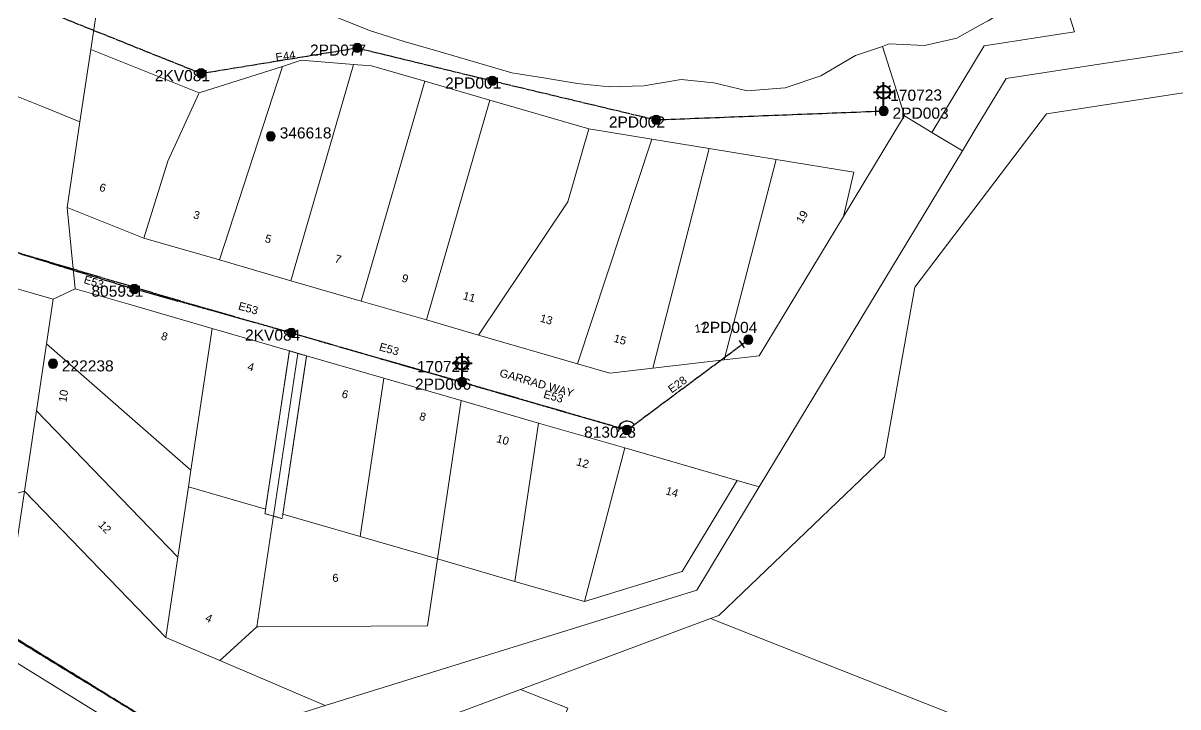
# Model space of a CAD drawing. Header units: metres. Extents: x 267914 to 271639, y 6093026 to 6094842.
# Drawn here: x 271116.8 to 271376.5, y 6094154.3 to 6094308.1 of the extents above; entities that cross this region are included whole.
import ezdxf
from ezdxf.enums import TextEntityAlignment as Align

# ---------------------------------------------------------------- set-up
doc = ezdxf.new("R2010")
doc.units = ezdxf.units.M
for name, pattern in [('Cable Exist OH', [1, 1, 0]), ('HIDDEN', [0.375, 0.25, -0.125]), ('HIDDEN2', [0.1875, 0.125, -0.0625])]:
    doc.linetypes.add(name, pattern=pattern)
doc.layers.get('0').update_dxf_attribs({"color": 6})
for name, color, linetype, lineweight in [('Cadastre Land Parcels_SP_EXT', 9, 'Continuous', 5), ('Cadastre Other Property_SP_EXT', 9, 'HIDDEN', 5), ('Cadastre Roads_SP_EXT', 9, 'Continuous', 5)]:
    doc.layers.add(name, color=color, linetype=linetype, lineweight=lineweight)
for name, color, linetype in [('Equip_SP_SL_EXT', 7, 'Continuous'), ('Mains_HV_EXT', 7, 'Continuous'), ('Mains_LV_EXT', 7, 'Continuous'), ('Mains_SL_EXT', 7, 'Continuous'), ('SupportsOH_SP_TR_HV_LV_SL_EXT', 7, 'Continuous')]:
    doc.layers.add(name, color=color, linetype=linetype)
doc.layers.get('0').freeze()
doc.styles.add('iecARIAL', font='arial.ttf', dxfattribs={"height": 2})
doc.styles.add('POLE_LABEL', font='arial.ttf')
doc.styles.get("Standard").update_dxf_attribs({"font": 'arial.ttf'})

# ---------------------------------------------------------------- blocks, each defined once
blk = doc.blocks.new('SL_LANTERN_EXT')
at = {"lineweight": 40}
for p, q in [((-1.46, 5.68), (-1.06, 5.28)), ((0, 1.97), (0, 6.47)), ((1.46, 5.68), (1.06, 5.28)), ((-2.25, 4.22), (2.25, 4.22)), ((-1.46, 2.76), (-1.06, 3.16)), ((0, 0), (0, 2.72)), ((1.46, 2.76), (1.06, 3.16))]:
    blk.add_line(p, q, dxfattribs=at)
blk.add_circle((0, 4.22), 1.5, dxfattribs=at)
at = {"style": 'iecARIAL', "flags": 8}
blk.add_attdef('ASSET_NUM', (1.5, 1.5), '', height=2.5, dxfattribs=at)
for tag, p, height, flags in [('OPERATING_VOLTAGE', (0.98, -1.65), 0.2, 9), ('ORIENTATION', (0.98, -1.85), 0.2, 9), ('OWNED_BY', (0.98, -2.05), 0.2, 9), ('STATE', (0.98, -2.25), 0.2, 9), ('CONSTRUCTED_VOLTAGE', (0.98, -0.65), 0.2, 9), ('CONTROL_TYPE', (0.98, -0.85), 0.2, 9), ('LANTERN_PURPOSE', (0.98, -1.05), 0.2, 9), ('LANTERN_TYPE', (0.98, -1.25), 0.2, 9), ('NO_PHASES', (0.98, -1.45), 0.2, 9), ('USAGE', (0.98, -2.45), 0.2, 9), ('CEXIST', (0.98, -2.65), 0.2, 9), ('LNUMBER', (2.18, -3.25), 2.5, 8), ('CNEW', (0.98, -2.85), 0.2, 9), ('CNUMBER', (0.98, -3.05), 0.2, 9), ('CREMOVE', (0.98, -3.25), 0.2, 9), ('CREPLACE', (0.98, -3.45), 0.2, 9), ('LKINGHEIGHT', (0.98, -3.65), 0.2, 9), ('LBRACKET', (0.98, -3.85), 0.2, 9), ('LBRACKETVOCAB', (0.98, -4.05), 0.2, 9), ('LCATEGORY', (0.98, -4.25), 0.2, 9), ('LCHARGE1', (0.98, -4.45), 0.2, 9), ('LCHARGE1PERCENT', (0.98, -4.65), 0.2, 9), ('LCHARGE2', (0.98, -4.85), 0.2, 9), ('LCHARGE2PERCENT', (0.98, -5.05), 0.2, 9), ('LCHARGE3', (0.98, -5.25), 0.2, 9), ('LCHARGE3PERCENT', (0.98, -5.45), 0.2, 9), ('LEXIST', (0.98, -5.65), 0.2, 9), ('LLAMP', (0.98, -5.85), 0.2, 9), ('LLAMPVOCAB', (0.98, -6.05), 0.2, 9), ('LMAST', (0.98, -6.25), 0.2, 9), ('LMASTVOCAB', (0.98, -6.45), 0.2, 9), ('LNEW', (0.98, -6.65), 0.2, 9), ('LANTNUMBER', (0.98, -6.85), 0.2, 9), ('LOUTREACH', (0.98, -7.25), 0.2, 9), ('LOUTREACHVOCAB', (0.98, -7.45), 0.2, 9), ('LRATECODE', (0.98, -7.65), 0.2, 9), ('LREMOVE', (0.98, -7.85), 0.2, 9), ('STREETNAME', (0.98, -9.25), 0.2, 9), ('SUBURB', (0.98, -9.45), 0.2, 1), ('LREPLACE', (0.98, -8.05), 0.2, 9), ('LTYPE', (0.98, -8.25), 0.2, 9), ('LTYPEVOCAB', (0.98, -8.45), 0.2, 9), ('LEGEND', (0.98, -8.65), 0.2, 9), ('LOCATION', (0.98, -8.85), 0.2, 9), ('NOTES', (0.98, -9.05), 0.2, 9)]:
    blk.add_attdef(tag, p, '', height=height, dxfattribs=dict(flags=flags))
blk = doc.blocks.new('POLE_EXT')
blk.add_hatch(color=256).paths.add_polyline_path([(-1, 0, 1), (1, 0, 1)])
blk.add_lwpolyline([(-1, 0, 1), (1, 0, 1)], format="xyb", close=True)
for tag, height, flags, p in [('pNumber', 2.5, 8, (-17.84, 2.07)), ('OWNED_BY', 0.2, 9, (1.35, -0.4)), ('SPECIAL_USE', 0.2, 9, (1.35, -0.8)), ('STATE', 0.2, 9, (1.35, -1)), ('cLV', 0.2, 9, (1.35, -1.4)), ('hDepth', 0.2, 9, (1.35, -1.6)), ('hDia', 0.2, 9, (1.35, -1.8)), ('cHV', 0.2, 9, (1.35, -2)), ('PARENT', 0.2, 9, (1.35, -0.6)), ('USAGE', 0.2, 9, (1.35, -1.2)), ('LBRACKET', 0.2, 9, (1.35, -2.2)), ('LExisting', 0.2, 9, (1.35, -2.4)), ('LANTNUMBER', 0.2, 9, (1.35, -2.6)), ('cLinedev', 0.2, 9, (1.35, -3.4)), ('pExisting', 0.2, 9, (1.35, -3.8)), ('pFooting', 0.2, 9, (1.35, -4.4)), ('pNew', 0.2, 9, (1.35, -4.6)), ('pRelocate', 0.2, 9, (1.35, -5)), ('pRemove', 0.2, 9, (1.35, -5.2)), ('LOther', 0.2, 9, (1.35, -2.8)), ('LRemove', 0.2, 9, (1.35, -3)), ('LEGEND', 0.2, 9, (1.35, -3.2)), ('LOCATION', 0.2, 9, (1.35, -3.6)), ('PFNUMBER', 0.2, 9, (1.35, -4)), ('NEWPFNUMBER', 0.2, 9, (1.35, -4.2)), ('pReplace', 0.2, 9, (1.35, -5.4)), ('pStay', 0.2, 9, (1.35, -5.6)), ('pType', 0.2, 9, (1.35, -5.8)), ('cspan', 0.2, 9, (1.35, -6)), ('STREETNAME', 0.2, 9, (1.35, -6.2)), ('SUBURB', 0.2, 9, (1.35, -6.4)), ('OPERATED_BY', 0.2, 9, (1.36, -7.01)), ('NOTES', 0.2, 9, (1.35, -6.6)), ('MAINTAINED_BY', 0.2, 9, (1.36, -6.81))]:
    blk.add_attdef(tag, text='', height=height, dxfattribs=dict(flags=flags)).set_placement(p, align=Align.MIDDLE_LEFT)
at = {"style": 'POLE_LABEL'}
for tag, height, flags, p in [('ASSET_NUM', 2.5, 8, (2, 2)), ('STRUCTURE_PLANT_NUMBER', 0.2, 9, (1.35, 0.03)), ('STREET_CODE', 0.2, 9, (1.35, -0.2))]:
    blk.add_attdef(tag, text='', height=height, dxfattribs=dict(at, flags=flags)).set_placement(p, align=Align.MIDDLE_LEFT)
at = {"flags": 1}
blk.add_attdef('Z', (1.35, -7.33), '', height=0.2, dxfattribs=at)
blk = doc.blocks.new('End Shackle_EXT')
blk.add_wipeout([(0, 0.25), (1.81, 0.25), (1.82, -0.25), (0, -0.25)])
blk.add_line((1.81, -1), (1.81, 1))
at = {"flags": 1}
blk.add_attdef('Z', (0, 0), '', height=0.2, dxfattribs=at)
at = {"flags": 9}
for tag, p in [('CONNECTOR_TYPE', (0, 0)), ('CONSTRUCTED_VOLTAGE', (0, -0.2)), ('OPERATING_VOLTAGE', (0, -0.6)), ('ORIENTATION', (0, -0.8)), ('OWNED_BY', (0, -1)), ('STATE', (0, -1.2)), ('NO_PHASES', (0, -0.4)), ('USAGE', (0, -1.4)), ('NOTES', (0, -1.6))]:
    blk.add_attdef(tag, text='', height=0.2, dxfattribs=at).set_placement(p, align=Align.MIDDLE_LEFT)

msp = doc.modelspace()

# ---------------------------------------------------------------- linework, layer by layer
at = {"layer": 'Cadastre Land Parcels_SP_EXT', "linetype": 'Continuous'}
for points in [[(271310.07874, 6094302.86535), (271314.99613, 6094287.3007), (271314.99878, 6094287.29284), (271321.19566, 6094283.54524), (271332.94796, 6094302.9944), (271353.29538, 6094306.12023), (271349.40769, 6094318.41136), (271342.5067, 6094314.20143), (271333.86609, 6094308.65873), (271332.13654, 6094307.70439), (271326.79321, 6094304.75885), (271319.52626, 6094303.0701), (271311.59824, 6094303.41734), (271310.07874, 6094302.86535)], [(271156.37848, 6094292.44263), (271132.00468, 6094302.179), (271129.56423, 6094285.91821), (271126.67204, 6094266.65083), (271143.9325, 6094259.75506), (271149.35771, 6094277.06772), (271156.30658, 6094292.2846), (271156.37848, 6094292.44263)], [(271160.9201, 6094254.83546), (271143.9325, 6094259.75506), (271149.35771, 6094277.06772), (271156.30658, 6094292.2846), (271156.37848, 6094292.44263), (271175.08742, 6094298.38918), (271160.9201, 6094254.83546)], [(271191.08878, 6094298.82493), (271179.33436, 6094299.73882), (271175.08742, 6094298.38918), (271160.9201, 6094254.83546), (271177.02711, 6094250.17114), (271191.00478, 6094298.53422), (271191.08878, 6094298.82493)], [(271207.13626, 6094295.03378), (271195.12903, 6094298.51152), (271191.08878, 6094298.82493), (271191.00478, 6094298.53422), (271177.02711, 6094250.17114), (271192.84227, 6094245.59101), (271207.13626, 6094295.03378)], [(271221.77995, 6094290.79302), (271207.13626, 6094295.03378), (271192.84227, 6094245.59101), (271207.48588, 6094241.35122), (271221.77995, 6094290.79302)], [(271244.03809, 6094284.34721), (271221.77995, 6094290.79302), (271207.48588, 6094241.35122), (271219.20028, 6094237.95863), (271239.28907, 6094267.94632), (271244.03809, 6094284.34721)], [(271258.18006, 6094282.02901), (271244.03809, 6094284.34721), (271239.28907, 6094267.94632), (271219.20028, 6094237.95863), (271241.45922, 6094231.51088), (271258.18006, 6094282.02901)], [(271271.11822, 6094279.9092), (271258.18006, 6094282.02901), (271241.45922, 6094231.51088), (271248.71601, 6094229.41024), (271258.40893, 6094230.52668), (271271.11822, 6094279.9092)], [(271286.16321, 6094277.44278), (271271.11822, 6094279.9092), (271258.40893, 6094230.52668), (271274.46329, 6094232.37565), (271286.16321, 6094277.44278)], [(271301.2741, 6094264.59144), (271303.6135, 6094274.58257), (271286.16321, 6094277.44278), (271274.46329, 6094232.37565), (271282.34159, 6094233.28195), (271301.2741, 6094264.59144)], [(271159.29266, 6094239.4352), (271140.52436, 6094244.87074), (271128.49673, 6094248.35379), (271123.57325, 6094246.00494), (271122.06894, 6094235.98316), (271154.51493, 6094207.60383), (271159.29266, 6094239.4352)], [(271176.66486, 6094234.40395), (271159.29266, 6094239.4352), (271154.51493, 6094207.60383), (271153.94818, 6094203.82311), (271171.31959, 6094198.79089), (271176.66486, 6094234.40395)], [(271154.51493, 6094207.60383), (271122.06894, 6094235.98316), (271119.80568, 6094220.90796), (271151.57327, 6094188.00379), (271153.94818, 6094203.82311), (271154.51493, 6094207.60383)], [(271178.60668, 6094233.84321), (271176.66486, 6094234.40395), (271171.31959, 6094198.79089), (271153.94818, 6094203.82311), (271151.57327, 6094188.00379), (271148.85766, 6094169.91301), (271161.00499, 6094164.7353), (271161.61996, 6094165.2933), (271169.37848, 6094172.33624), (271178.60668, 6094233.84321)], [(271180.54699, 6094233.27947), (271178.60668, 6094233.84321), (271169.37848, 6094172.33624), (271169.72359, 6094172.33898), (271207.71537, 6094172.58931), (271209.96237, 6094187.60126), (271192.57047, 6094192.63808), (271175.19757, 6094197.66827), (271180.54699, 6094233.27947)], [(271197.91919, 6094228.2492), (271180.54699, 6094233.27947), (271175.19757, 6094197.66827), (271192.57047, 6094192.63808), (271197.91919, 6094228.2492)], [(271215.31109, 6094223.21247), (271197.91919, 6094228.2492), (271192.57047, 6094192.63808), (271209.96237, 6094187.60126), (271215.31109, 6094223.21247)], [(271232.70299, 6094218.17663), (271215.31109, 6094223.21247), (271209.96237, 6094187.60126), (271227.35427, 6094182.56454), (271232.70299, 6094218.17663)], [(271148.85766, 6094169.91301), (271117.09025, 6094202.81523), (271119.80568, 6094220.90796), (271151.57327, 6094188.00379), (271148.85766, 6094169.91301)], [(271252.09182, 6094212.56159), (271232.70299, 6094218.17663), (271227.35427, 6094182.56454), (271243.0591, 6094178.01629), (271252.09182, 6094212.56159)], [(271277.3629, 6094205.24279), (271252.09182, 6094212.56159), (271243.0591, 6094178.01629), (271264.99492, 6094184.78787), (271277.3629, 6094205.24279)], [(271282.33337, 6094203.80358), (271277.3629, 6094205.24279), (271264.99492, 6094184.78787), (271243.0591, 6094178.01629), (271227.35427, 6094182.56454), (271209.96237, 6094187.60126), (271207.71537, 6094172.58931), (271169.72359, 6094172.33898), (271169.37848, 6094172.33624), (271161.61996, 6094165.2933), (271161.00499, 6094164.7353), (271184.72689, 6094154.62511), (271268.28531, 6094180.57158), (271282.33337, 6094203.80358)], [(271142.59188, 6094147.42944), (271142.54382, 6094147.46009), (271111.64719, 6094166.56273), (271103.49489, 6094112.23755), (271142.54798, 6094147.39058), (271142.59188, 6094147.42944)], [(271188.96191, 6094143.50809), (271222.36524, 6094122.02286), (271226.08634, 6094120.55098), (271239.3274, 6094154.03681), (271228.61999, 6094158.27095), (271188.96191, 6094143.50809)]]:
    msp.add_lwpolyline(points, close=True, dxfattribs=at)
for points in [[(271349.40769, 6094318.41136), (271353.29538, 6094306.12023), (271332.94796, 6094302.9944), (271321.19566, 6094283.54524), (271328.04471, 6094279.4042), (271331.15817, 6094284.55302), (271337.8635, 6094295.64301), (271353.9312, 6094298.09919), (271391.8327, 6094303.89283), (271400.59379, 6094305.2324), (271424.10882, 6094308.82648)], [(271133.96637, 6094315.24543), (271132.00468, 6094302.179), (271156.37848, 6094292.44263), (271175.08742, 6094298.38918), (271179.33436, 6094299.73882), (271191.08878, 6094298.82493), (271195.12903, 6094298.51152), (271207.13626, 6094295.03378), (271221.77995, 6094290.79302), (271244.03809, 6094284.34721), (271258.18006, 6094282.02901), (271271.11822, 6094279.9092), (271286.16321, 6094277.44278), (271303.6135, 6094274.58257), (271301.2741, 6094264.59144), (271314.99613, 6094287.3007), (271310.07874, 6094302.86535), (271304.00375, 6094300.84059), (271296.20795, 6094296.2268), (271288.16827, 6094293.57011), (271279.65999, 6094292.88668), (271272.12407, 6094294.66287), (271264.77682, 6094295.43578), (271256.40934, 6094293.99569), (271248.62794, 6094293.7685), (271241.47795, 6094294.52163), (271234.24094, 6094295.74009), (271226.71006, 6094296.96411), (271210.59421, 6094301.65113), (271202.48086, 6094303.96191), (271194.65636, 6094306.46508), (271187.42404, 6094309.36539)], [(271395.32563, 6094295.13315), (271346.99347, 6094287.70685), (271317.36406, 6094248.71895), (271310.52959, 6094210.53471), (271273.24686, 6094174.8841), (271271.35345, 6094174.17841), (271345.50895, 6094144.8708)], [(271345.50895, 6094144.8708), (271271.35345, 6094174.17841), (271228.61999, 6094158.27095), (271239.3274, 6094154.03681)]]:
    msp.add_lwpolyline(points, dxfattribs=at)
at = {"layer": 'Cadastre Other Property_SP_EXT', "linetype": 'HIDDEN2'}
msp.add_lwpolyline([(271176.66495, 6094234.40395), (271171.17009, 6094197.7855), (271175.05598, 6094196.66961), (271180.54703, 6094233.27952), (271176.66495, 6094234.40395)], close=True, dxfattribs=at)
at = {"layer": 'Cadastre Roads_SP_EXT', "linetype": 'Continuous'}
for points in [[(271136.20519, 6094330.15869), (271132.57212, 6094331.40689), (271124.82788, 6094333.06121), (271117.01759, 6094335.86819), (271116.65094, 6094336.1037), (271110.3324, 6094293.66352), (271121.67607, 6094289.09537), (271129.56416, 6094285.91822), (271132.00466, 6094302.17902), (271133.96637, 6094315.24544), (271136.20519, 6094330.15869)], [(271126.67206, 6094266.65079), (271127.59353, 6094257.41498), (271128.49672, 6094248.35384), (271140.5244, 6094244.87071), (271159.29264, 6094239.43514), (271176.66485, 6094234.40392), (271178.6067, 6094233.84326), (271180.54695, 6094233.27943), (271197.91916, 6094228.24918), (271215.31116, 6094223.21249), (271232.70297, 6094218.17667), (271252.09182, 6094212.56158), (271277.3629, 6094205.2428), (271282.33336, 6094203.80359), (271328.04474, 6094279.40417), (271321.19566, 6094283.54518), (271314.99881, 6094287.29279), (271314.99616, 6094287.30065), (271301.27406, 6094264.59141), (271282.34157, 6094233.28199), (271274.46329, 6094232.37571), (271258.40886, 6094230.52667), (271248.71607, 6094229.41023), (271241.45919, 6094231.51084), (271219.20032, 6094237.95866), (271207.48594, 6094241.35128), (271192.84229, 6094245.59102), (271177.02708, 6094250.17117), (271160.92011, 6094254.83548), (271143.93256, 6094259.75499), (271126.67206, 6094266.65079)], [(271123.57332, 6094246.00491), (271112.07503, 6094249.33527), (271104.07744, 6094251.65082), (271095.96152, 6094197.14048), (271104.71554, 6094199.49012), (271117.09026, 6094202.81527), (271119.80567, 6094220.90797), (271122.06894, 6094235.98309), (271123.57332, 6094246.00491)]]:
    msp.add_lwpolyline(points, close=True, dxfattribs=at)
for points in [[(271168.48597, 6094149.58307), (271184.7269, 6094154.62515), (271161.00498, 6094164.73536), (271148.85773, 6094169.91299), (271117.09026, 6094202.81527), (271114.38784, 6094184.8183)], [(271111.64719, 6094166.56276), (271142.54378, 6094147.46011)]]:
    msp.add_lwpolyline(points, dxfattribs=at)
at = {"layer": 'Mains_HV_EXT', "linetype": 'Cable Exist OH'}
msp.add_lwpolyline([(271324.80613, 6094064.34902), (271184.99909, 6094119.50366), (271148.23673, 6094149.32874), (271097.33138, 6094180.6705)], dxfattribs=at)
at = {"layer": 'Mains_LV_EXT', "linetype": 'Cable Exist OH'}
for points in [[(271109.06957, 6094258.4516), (271141.7816, 6094248.29472)], [(271177.12097, 6094238.45157), (271141.7816, 6094248.29472)], [(271177.12097, 6094238.45157), (271215.53964, 6094227.33707)], [(271097.20075, 6094180.49432), (271148.23673, 6094149.32874), (271184.86338, 6094119.55721)]]:
    msp.add_lwpolyline(points, dxfattribs=at)
at = {"layer": 'Mains_LV_EXT', "linetype": 'Continuous'}
msp.add_lwpolyline([(271254.24006, 6094217.83356, 0.603741323), (271250.70712, 6094217.16816)], format="xyb", dxfattribs=at)
at = {"layer": 'Mains_SL_EXT', "linetype": 'Cable Exist OH'}
for points in [[(271109.06957, 6094258.4516), (271155.9698, 6094244.51648), (271177.12097, 6094238.45157), (271215.5363, 6094227.41231)], [(271184.99909, 6094119.50366), (271148.23673, 6094149.32874), (271097.33138, 6094180.6705)]]:
    msp.add_lwpolyline(points, dxfattribs=at)

# ---------------------------------------------------------------- block references
at = {"layer": 'Equip_SP_SL_EXT'}
ref = msp.add_blockref('SL_LANTERN_EXT', (271310.33271, 6094288.35763), dxfattribs=at)
ref.add_attrib('ASSET_NUM', '170723', dxfattribs={"layer": '0', "height": 2.5, "rotation": 0.4725899, "style": 'iecARIAL'}).set_placement((271311.83271, 6094289.85763), align=Align.BOTTOM_LEFT)
ref = msp.add_blockref('SL_LANTERN_EXT', (271215.53628, 6094227.41231), dxfattribs=at)
ref.add_attrib('ASSET_NUM', '170722', dxfattribs={"layer": '0', "height": 2.5, "rotation": 0.3363583, "style": 'iecARIAL'}).set_placement((271217.03628, 6094228.91231), align=Align.BOTTOM_RIGHT)
at = {"layer": 'SupportsOH_SP_TR_HV_LV_SL_EXT'}
ref = msp.add_blockref('POLE_EXT', (271191.92832, 6094302.54306), dxfattribs=at)
ref.add_attrib('ASSET_NUM', '2PD077', dxfattribs={"layer": '0', "height": 2.5, "style": 'POLE_LABEL'}).set_placement((271193.92832, 6094303.29306), align=Align.TOP_RIGHT)
ref = msp.add_blockref('POLE_EXT', (271156.8192, 6094296.80053), dxfattribs=at)
ref.add_attrib('ASSET_NUM', '2KV081', dxfattribs={"layer": '0', "height": 2.5, "style": 'POLE_LABEL'}).set_placement((271158.8192, 6094297.55053), align=Align.TOP_RIGHT)
ref = msp.add_blockref('POLE_EXT', (271222.32579, 6094295.13342), dxfattribs=at)
ref.add_attrib('ASSET_NUM', '2PD001', dxfattribs={"layer": '0', "height": 2.5, "style": 'POLE_LABEL'}).set_placement((271224.32579, 6094295.88342), align=Align.TOP_RIGHT)
ref = msp.add_blockref('POLE_EXT', (271259.15142, 6094286.35946), dxfattribs=at)
ref.add_attrib('ASSET_NUM', '2PD002', dxfattribs={"layer": '0', "height": 2.5, "style": 'POLE_LABEL'}).set_placement((271261.15142, 6094287.10946), align=Align.TOP_RIGHT)
ref = msp.add_blockref('POLE_EXT', (271172.48577, 6094282.66686), dxfattribs=at)
ref.add_attrib('ASSET_NUM', '346618', dxfattribs={"layer": '0', "height": 2.5, "style": 'POLE_LABEL'}).set_placement((271174.48577, 6094283.41686), align=Align.MIDDLE_LEFT)
ref = msp.add_blockref('POLE_EXT', (271141.80287, 6094248.32758), dxfattribs=at)
ref.add_attrib('ASSET_NUM', '805931', dxfattribs={"layer": '0', "height": 2.5, "style": 'POLE_LABEL'}).set_placement((271143.80287, 6094249.07758), align=Align.TOP_RIGHT)
ref = msp.add_blockref('POLE_EXT', (271177.12096, 6094238.45162), dxfattribs=at)
ref.add_attrib('ASSET_NUM', '2KV084', dxfattribs={"layer": '0', "height": 2.5, "style": 'POLE_LABEL'}).set_placement((271179.12096, 6094239.20162), align=Align.TOP_RIGHT)
ref = msp.add_blockref('POLE_EXT', (271123.48962, 6094231.5232), dxfattribs=at)
ref.add_attrib('ASSET_NUM', '222238', dxfattribs={"layer": '0', "height": 2.5, "style": 'POLE_LABEL'}).set_placement((271125.48962, 6094232.2732), align=Align.TOP_LEFT)
ref = msp.add_blockref('POLE_EXT', (271215.53625, 6094227.41231), dxfattribs=at)
ref.add_attrib('ASSET_NUM', '2PD006', dxfattribs={"layer": '0', "height": 2.5, "style": 'POLE_LABEL'}).set_placement((271217.53625, 6094228.16231), align=Align.TOP_RIGHT)

# ---------------------------------------------------------------- texts
at = {"layer": 'Cadastre Land Parcels_SP_EXT'}
for s, rotation, p in [('6', 343.696871, (271133.75815, 6094270.44368)), ('3', 344.059418, (271154.89045, 6094264.27704)), ('19', 59.413612, (271292.03229, 6094262.87246)), ('5', 344.059296, (271170.99442, 6094258.93007)), ('7', 344.059326, (271186.70607, 6094254.37906)), ('9', 344.059235, (271201.78292, 6094250.01205)), ('11', 344.059723, (271215.54319, 6094246.04542)), ('13', 344.059357, (271232.88295, 6094241.0083)), ('8', 342.59339, (271147.64137, 6094237.02403)), ('17', 8.458908, (271267.94467, 6094238.44855)), ('15', 344.05954, (271249.46073, 6094236.47328)), ('4', 344.059448, (271167.10192, 6094230.12932)), ('10', 81.641281, (271126.51363, 6094222.7499)), ('6', 344.059418, (271188.2929, 6094223.99385)), ('8', 344.059143, (271205.73497, 6094218.9425)), ('10', 344.059265, (271223.08166, 6094213.91952)), ('12', 344.05954, (271241.05613, 6094208.7273)), ('14', 344.059265, (271261.14674, 6094202.18072)), ('12', 313.790527, (271133.55817, 6094195.15208)), ('4', 336.891541, (271157.56886, 6094173.72626))]:
    msp.add_text(s, height=1.8, rotation=rotation, dxfattribs=at).set_placement(p)
msp.add_text('6', height=1.8, dxfattribs=at).set_placement((271186.33536, 6094182.45248))
at = {"layer": 'Cadastre Roads_SP_EXT'}
msp.add_text('GARRAD WAY', height=1.8, rotation=344.0594, dxfattribs=at).set_placement((271223.78615, 6094228.67945))
at = {"layer": 'Mains_LV_EXT'}
for s, rotation, p in [('E44', 8.1078921, (271173.69646, 6094299.5038)), ('E53', 342.8969191, (271130.27534, 6094249.67825)), ('E53', 344.0964136, (271165.02543, 6094243.73721)), ('E53', 344.0597111, (271196.70935, 6094234.54067)), ('E28', 35.6985981, (271262.64555, 6094224.80265)), ('E53', 344.0580601, (271233.67637, 6094223.90121))]:
    msp.add_text(s, height=1.8, rotation=rotation, dxfattribs=at).set_placement(p)

# ---------------------------------------------------------------- next in the draw order: block references
for p, rotation in [((271310.33269, 6094288.35763), 180.5909168213423), ((271279.9169, 6094236.92983), 214.4844536741259)]:
    msp.add_blockref('End Shackle_EXT', p, dxfattribs=dict(at, rotation=rotation))
at = {"layer": 'Mains_SL_EXT', "rotation": 162.969368725317}
msp.add_blockref('End Shackle_EXT', (271252.60684, 6094216.61885), dxfattribs=at)

# ---------------------------------------------------------------- next in the draw order: linework, layer by layer
at = {"layer": 'Mains_LV_EXT', "linetype": 'Cable Exist OH'}
for points in [[(271117.18268, 6094312.69725), (271156.81922, 6094296.80053), (271191.92836, 6094302.54304), (271222.32576, 6094295.13338), (271259.15144, 6094286.35945), (271310.33273, 6094288.3576)], [(271252.6068, 6094216.61889), (271279.9169, 6094236.92981)], [(271215.53964, 6094227.33707), (271252.6068, 6094216.61889)]]:
    msp.add_lwpolyline(points, dxfattribs=at)
at = {"layer": 'Mains_SL_EXT', "linetype": 'Cable Exist OH'}
msp.add_lwpolyline([(271215.5363, 6094227.41231), (271252.6068, 6094216.61889)], dxfattribs=at)

# ---------------------------------------------------------------- next in the draw order: block references
at = {"layer": 'SupportsOH_SP_TR_HV_LV_SL_EXT'}
ref = msp.add_blockref('POLE_EXT', (271310.33272, 6094288.35765), dxfattribs=at)
ref.add_attrib('ASSET_NUM', '2PD003', dxfattribs={"layer": '0', "height": 2.5, "style": 'POLE_LABEL'}).set_placement((271312.33272, 6094289.10765), align=Align.TOP_LEFT)
ref = msp.add_blockref('POLE_EXT', (271279.91688, 6094236.92981), dxfattribs=at)
ref.add_attrib('ASSET_NUM', '2PD004', dxfattribs={"layer": '0', "height": 2.5, "style": 'POLE_LABEL'}).set_placement((271281.91688, 6094237.67981), align=Align.BOTTOM_RIGHT)
ref = msp.add_blockref('POLE_EXT', (271252.60684, 6094216.61887), dxfattribs=at)
ref.add_attrib('ASSET_NUM', '813028', dxfattribs={"layer": '0', "height": 2.5, "style": 'POLE_LABEL'}).set_placement((271254.60684, 6094217.36887), align=Align.TOP_RIGHT)

doc.saveas('drawing.dxf')
